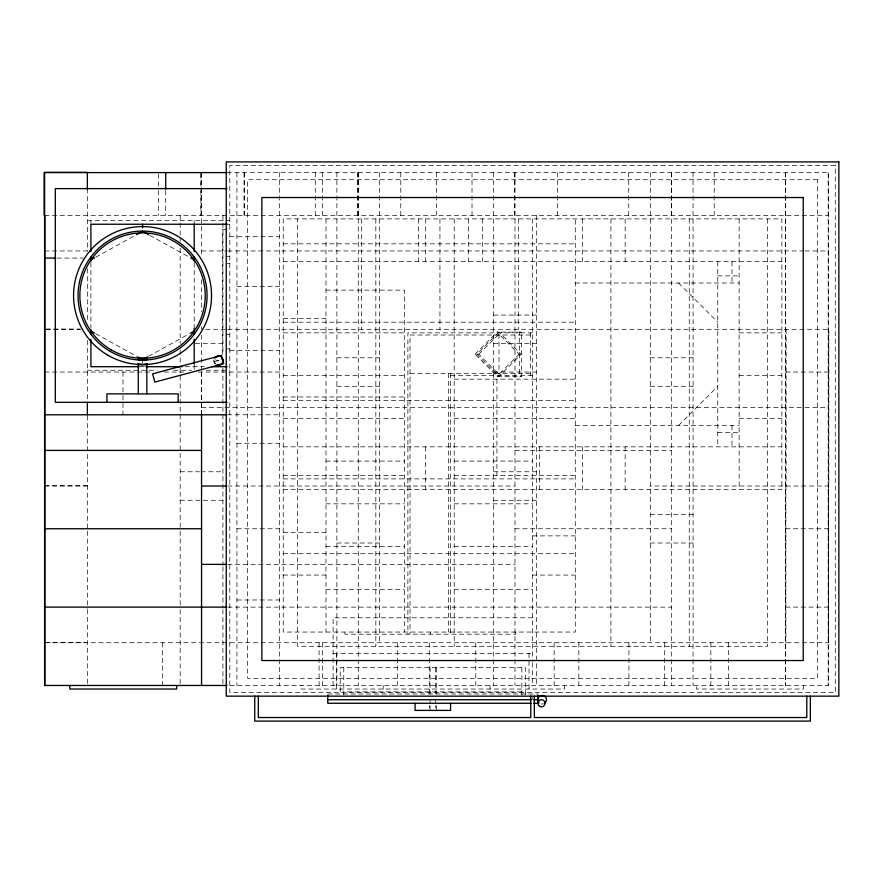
<?xml version="1.0" encoding="UTF-8"?>
<svg xmlns="http://www.w3.org/2000/svg" width="883" height="883" viewBox="0 0 883 883"><rect width="100%" height="100%" fill="white"/><g stroke="black" fill="none" stroke-linecap="round" stroke-linejoin="round"><path stroke-width="0.66" stroke-dasharray="4.42 3.31" d="M475.076 354.238L497.228 332.074L498.994 332.074L521.158 354.238L498.994 376.401L497.228 376.401L475.076 354.238L478.84 354.238L498.994 374.392L519.138 354.238L521.158 354.238M478.84 354.238L498.994 334.094L519.138 354.238M678.574 425.474L717.758 386.29M95.717 257.207L135.342 235.342M148.554 356.268L189.392 333.741M214.282 361.754L222.549 359.547M226.931 172.593L828.397 172.593L828.397 685.473L228.311 685.473M44.614 215.342L828.397 215.342M87.351 220.684L229.812 220.684M226.247 224.238L229.812 224.238M226.247 229.58L222.693 229.58L222.693 353.984M229.812 236.71L279.679 236.71M283.233 243.829L575.286 243.829M44.614 250.949L87.351 250.949M201.545 250.949L226.291 250.949M227.671 250.949L803.651 250.949M805.02 250.949L828.397 250.949M226.247 256.291L229.812 256.291M57.02 258.079L83.212 258.079M283.233 261.633L781.863 261.633M227.439 263.421L229.812 263.421M717.758 275.882L739.126 275.882M575.286 283.013L739.126 283.013M236.931 286.567L279.679 286.567M325.982 290.132L404.337 290.132L404.337 632.051M493.597 315.065L536.345 315.065M283.233 318.62L325.982 318.62M283.233 322.185L575.286 322.185M45.982 329.061L80.452 329.061M45.982 329.304L80.452 329.304M205.673 329.304L226.291 329.304M227.671 329.304L828.85 329.304L828.85 486.025L650.318 486.025M521.389 332.163L519.634 332.163L519.634 376.522L521.389 376.522L521.389 332.163L497.228 332.074M283.233 332.869L404.337 332.869M532.548 332.869L407.891 332.869L407.891 634.182M739.126 332.869L781.863 332.869M226.247 334.646L229.812 334.646M530.418 335.01L410.032 335.01L410.032 634.182M195.342 343.553L222.924 343.553M493.597 343.553L536.345 343.553M227.439 348.895L229.812 348.895M229.812 350.683L279.679 350.683M336.887 357.803L379.635 357.803M650.318 357.803L693.056 357.803M139.834 366.71L144.624 366.71M185.242 366.71L204.381 366.71M87.351 370.264L157.207 370.264M173.653 370.264L191.456 370.264M206.214 370.264L229.812 370.264M44.614 372.052L151.854 372.052M164.205 372.052L183.675 372.052M198.101 372.052L279.679 372.052M493.597 372.052L536.345 372.052M785.66 372.052L828.397 372.052M410.032 373.476L530.418 373.476M283.233 375.606L404.337 375.606M450.628 375.606L532.548 375.606M739.126 375.606L781.863 375.606M454.193 379.171L575.286 379.171M336.887 386.29L379.635 386.29M650.318 386.29L693.056 386.29M283.233 396.975L404.337 396.975M283.233 400.54L575.286 400.54M201.545 407.67L223.542 407.67M224.922 407.67L803.651 407.67M805.02 407.67L828.397 407.67M227.328 414.789L279.679 414.789M283.233 418.354L404.337 418.354M454.193 418.354L575.286 418.354M739.126 418.354L781.863 418.354M575.286 425.474L739.126 425.474M717.758 432.593L739.126 432.593M236.931 443.277L279.679 443.277M283.233 446.842L781.863 446.842M514.977 450.407L671.687 450.407M325.982 461.092L404.337 461.092M454.193 461.092L532.548 461.092M180.176 471.776L199.481 471.776M200.86 471.776L222.924 471.776M493.597 471.776L536.345 471.776M283.233 475.33L404.337 475.33M454.193 475.33L575.286 475.33M283.233 478.895L575.286 478.895M44.614 485.771L87.351 485.771M44.614 486.025L87.351 486.025M227.671 486.025L514.977 486.025M283.233 489.579L781.863 489.579L781.863 218.896L283.233 218.896L283.233 632.051L575.286 632.051L575.286 218.896M180.176 500.264L222.924 500.264M493.597 500.264L536.345 500.264M325.982 503.829L404.337 503.829M454.193 503.829L532.548 503.829M650.318 514.513L693.056 514.513M236.931 528.762L279.679 528.762M514.977 528.762L671.687 528.762M785.66 528.762L828.397 528.762M283.233 532.317L325.982 532.317M532.548 535.882L575.286 535.882M336.887 543.001L379.635 543.001M650.318 543.001L693.056 543.001M325.982 546.566L404.337 546.566M454.193 546.566L532.548 546.566M283.233 553.696L575.286 553.696M227.671 564.38L514.977 564.38M283.233 575.065L325.982 575.065M532.548 575.065L575.286 575.065M325.982 589.303L404.337 589.303M454.193 589.303L532.548 589.303M236.931 599.987L279.679 599.987M227.671 607.118L671.687 607.118M785.66 607.118L828.397 607.118M532.548 617.802L333.101 617.802L333.101 685.473M45.982 642.482L87.351 642.482M44.614 642.736L828.629 642.736L828.629 486.025M333.101 653.42L532.548 653.42M521.864 691.886L347.35 691.886L347.35 694.733M327.759 694.016L537.89 694.016M497.228 376.401L521.389 376.522M215.32 359.822L218.421 360.65M149.757 235.342L189.392 257.207M95.717 333.741L136.545 356.268M678.574 283.013L717.758 322.185M828.166 172.593L828.166 685.473M803.464 685.473L803.464 689.038L696.61 689.038L696.61 685.473M786.113 329.304L786.113 486.025M785.881 486.025L785.881 642.736M785.66 172.593L785.66 685.473M785.428 172.593L785.428 685.473M767.614 218.896L767.614 646.29L297.483 646.29L297.483 218.896M739.126 218.896L739.126 489.579M731.996 261.633L731.996 283.013M731.996 425.474L731.996 446.842M728.442 642.736L728.442 685.473M717.758 261.633L717.758 446.842M714.192 172.593L714.192 215.342M710.859 642.736L710.859 685.473M693.056 172.593L693.056 685.473M689.259 218.896L689.259 646.29M671.687 172.593L671.687 685.473M671.455 172.593L671.455 215.342M664.336 642.736L664.336 685.473M650.318 172.593L650.318 642.736M628.939 642.736L628.939 685.473M628.718 172.593L628.718 215.342M625.153 218.896L625.153 261.633M625.153 446.842L625.153 489.579M610.904 218.896L610.904 646.29M582.416 218.896L582.416 261.633M582.416 446.842L582.416 489.579M578.851 642.736L578.851 685.473M564.601 685.473L564.601 689.038L301.048 689.038L301.048 685.473M557.482 172.593L557.482 215.342M554.149 642.736L554.149 685.473M539.679 446.842L539.679 489.579M536.345 215.342L536.345 685.473M532.548 218.896L532.548 661.433M532.548 662.769L532.548 685.473M532.195 697.438L532.195 699.722M530.418 332.869L530.418 375.606M528.994 653.42L528.994 689.038M525.429 694.8L525.429 667.658L340.22 667.658L340.22 694.8M521.864 667.658L521.864 694.8M518.299 218.896L518.299 329.304M515.815 632.051L515.815 634.182L344.856 634.182L344.856 632.051M514.977 172.593L514.977 685.473M514.745 172.593L514.745 215.342M496.93 379.171L496.93 475.33M493.597 172.593L493.597 685.473M490.043 685.473L490.043 689.038M482.692 218.896L482.692 261.633M475.794 642.736L475.794 685.473M472.008 172.593L472.008 215.342M468.443 218.896L468.443 261.633M454.193 218.896L454.193 646.29M450.628 373.476L450.628 634.182M448.498 373.476L448.498 632.051M439.944 218.896L439.944 329.304M436.39 172.593L436.39 215.342M436.368 667.658L436.368 693.685M436.368 705.649L436.368 710.407M435.562 667.658L435.562 693.685M435.562 700.539L435.562 703.276M435.562 705.649L435.562 708.023M430.33 632.051L430.33 634.182M430.098 667.658L430.098 693.685M430.098 700.539L430.098 703.276M430.098 705.649L430.098 710.407M429.259 642.736L429.281 693.685M429.281 705.649L429.281 708.023M425.705 218.896L425.705 261.633M425.705 446.842L425.705 489.579M418.575 218.896L418.575 261.633M400.772 172.593L400.772 215.342M397.438 642.736L397.438 685.473M383.189 685.473L383.189 689.038M379.635 172.593L379.635 642.736M375.838 218.896L375.838 646.29M361.589 218.896L361.589 329.304M358.266 172.593L358.266 685.473M358.034 172.593L358.034 215.342M357.803 172.593L357.803 215.342M343.785 667.658L343.785 694.8M336.887 172.593L336.887 685.473M336.666 653.42L336.666 689.038M325.982 218.896L325.982 632.051M322.416 172.593L322.416 215.342M322.416 642.736L322.416 685.473M319.083 642.736L319.083 685.473M315.297 172.593L315.297 215.342M279.679 172.593L279.679 685.473M244.293 172.593L244.293 215.342M244.061 172.593L244.061 215.342M236.931 172.593L236.931 685.473M222.924 215.342L222.924 354.558M222.924 368.299L222.924 565.528M222.924 566.908L222.924 608.266M222.924 609.645L222.924 685.473M201.545 172.593L201.545 186.346M201.545 187.715L201.545 256.578M201.545 279.823L201.545 311.567M201.545 326.555L201.545 329.304M201.545 334.933L201.545 370.551M201.545 371.92L201.545 413.288M201.324 172.593L201.324 215.342M201.324 372.052L201.324 414.789M201.092 172.593L201.092 215.342M200.86 173.973L200.86 189.139M200.86 190.518L200.86 215.342M194.194 220.684L194.194 223.421M194.194 262.593L194.194 328.355M194.194 364.778L194.194 370.264M180.176 215.342L180.176 241.456M180.176 248.333L180.176 343.553M180.176 350.054L180.176 366.92M180.176 368.299L180.176 529.679M180.176 531.058L180.176 608.266M180.176 609.645L180.176 685.473M165.706 190.518L165.706 215.342M162.373 642.736L162.373 685.473M158.576 173.973L158.576 189.139M158.576 190.518L158.576 215.342M142.549 359.58L142.549 363.145M122.969 372.052L122.969 394.105M122.969 395.485L122.969 414.789M90.905 220.684L90.905 223.057M90.905 262.593L90.905 328.355M87.351 188.62L87.351 251.18M87.351 268.708L87.351 322.681M87.351 340.397L87.351 402.317M87.351 415.672L87.351 530.01M87.351 531.136L87.351 608.486M87.351 609.491L87.351 685.473M216.28 364.348A4.272 4.272 0 0 1 214.282 359.547M215.143 363.928A4.625 4.625 0 0 1 213.94 359.458M543.277 703.85A4.272 4.272 0 0 1 541.058 703.85M498.994 332.074L476.831 354.238L498.994 376.401L498.994 332.074M835.285 165.474L229.812 165.474L229.812 692.592L835.285 692.592L835.285 165.474M817.481 179.724L247.626 179.724L247.626 678.343L817.481 678.343L817.481 179.724"/><path stroke-width="1.32" d="M90.905 259.856L94.514 257.869M136.545 234.679L142.549 231.368L148.554 234.679M143.752 358.917L147.362 356.931M190.596 333.079L194.194 331.092M138.763 359.58L146.346 359.58M147.185 363.962L142.549 364.569L137.925 363.962M44.614 172.351L87.351 172.351M226.931 172.593L44.15 172.593L44.15 215.342M227.074 188.62L55.298 188.62L55.298 402.317L227.074 402.317M227.074 224.238L90.905 224.238L90.905 251.633M44.614 258.079L55.64 258.079M138.278 358.266L146.832 358.266M137.925 359.58L147.185 359.58M137.925 364.569L147.185 364.569M139.106 366.71L90.905 366.71L90.905 339.304M145.993 366.71L181.964 366.71M212.008 366.71L227.074 366.71M44.614 414.789L226.059 414.789M44.834 450.407L201.545 450.407M201.545 486.025L226.291 486.025M44.834 528.762L201.545 528.762M201.545 564.38L226.291 564.38M44.834 607.118L226.291 607.118M227.041 685.473L44.614 685.473L44.614 172.593M327.759 699.722L531.025 699.722M533.774 699.722L537.89 699.722M531.025 703.276L327.759 703.276L327.759 695.164M533.774 703.276L537.89 703.276L537.89 695.164M190.596 257.869L194.194 259.856M90.905 331.092L94.514 333.079M137.748 356.931L141.357 358.917M810.362 696.157L810.362 721.091L254.746 721.091L254.746 696.157M806.797 696.157L806.797 717.526L534.336 717.526L534.336 696.157M530.771 696.157L530.771 717.526L258.311 717.526L258.311 696.157M450.562 703.276L450.562 710.407L415.087 710.407L415.087 703.276M222.693 359.458L222.693 362.196M201.545 414.535L201.545 685.473M194.194 224.238L194.194 251.633M194.194 257.119L194.194 261.225M194.194 328.355L194.194 333.829M194.194 339.304L194.194 363.962M178.167 402.427L178.167 393.884L106.942 393.884L106.942 402.427M176.622 685.473L176.622 689.038L69.768 689.038L69.768 685.473M165.706 172.593L165.706 189.139M146.832 363.741L146.832 393.884M142.549 224.238L142.549 227.803M138.278 363.741L138.278 393.884M90.905 257.119L90.905 261.225M90.905 329.723L90.905 333.829M87.351 172.593L87.351 189.139M87.351 402.383L87.351 414.789M44.834 215.342L44.834 685.473M222.119 358.509A4.272 4.272 0 0 1 222.549 361.754M220.551 364.348A4.272 4.272 0 0 1 217.306 364.778M216.28 356.953A4.272 4.272 0 0 1 218.421 356.379M222.428 362.968A4.625 4.625 0 0 1 217.218 365.12M214.403 358.332A4.625 4.625 0 0 1 219.613 356.18M220.728 356.644A4.625 4.625 0 0 1 222.891 361.853M539.149 702.736A4.272 4.272 0 0 1 539.425 696.444A4.272 4.272 0 0 1 545.672 697.261A4.272 4.272 0 0 1 544.303 703.42M221.434 355.419L152.638 373.851L154.845 382.107L223.653 363.675L221.434 355.419M838.85 161.909L226.247 161.909L226.247 696.157L838.85 696.157L838.85 161.909M803.232 197.527L261.865 197.527L261.865 660.539L803.232 660.539L803.232 197.527M111.214 349.867A62.682 62.682 0 0 0 205.242 295.584A62.682 62.682 0 0 0 111.214 241.291A62.682 62.682 0 0 0 111.214 349.867M108.057 355.33A68.984 68.984 0 0 0 211.545 295.584A68.984 68.984 0 0 0 108.057 235.838A68.984 68.984 0 0 0 108.057 355.33M110.298 351.445A64.503 64.503 0 0 0 207.052 295.584A64.503 64.503 0 0 0 110.298 239.723A64.503 64.503 0 0 0 110.298 351.445M539.679 706.367A3.565 3.565 0 0 0 545.021 703.276A3.565 3.565 0 0 0 539.679 700.197A3.565 3.565 0 0 0 539.679 706.367"/></g></svg>
